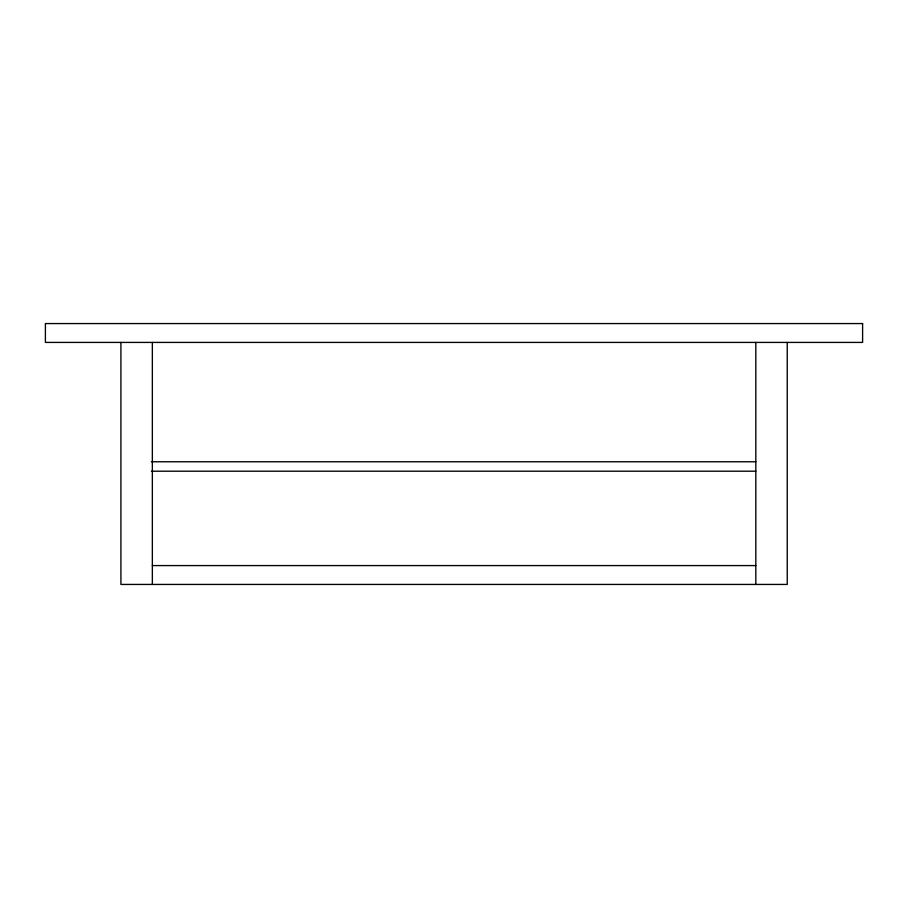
<?xml version="1.0" encoding="UTF-8"?>
<svg xmlns="http://www.w3.org/2000/svg" width="908" height="908" viewBox="0 0 908 908"><rect width="100%" height="100%" fill="white"/><g stroke="black" fill="none" stroke-linecap="round" stroke-linejoin="round"><path stroke-width="1.36" d="M151.432 461.775L755.819 461.775M151.432 471.207L755.819 471.207M152.351 565.582L755.819 565.582M787.247 342.418L787.247 584.434L120.923 584.434L120.923 342.418M755.819 342.418L755.819 584.434M152.351 342.418L152.351 584.434M862.6 323.566L45.4 323.566L45.4 342.418L862.6 342.418L862.6 323.566"/></g></svg>
